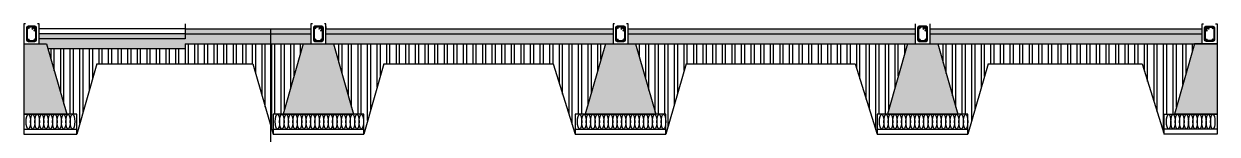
# Model space of a CAD drawing. Header units: millimetres. Extents: x -12161372 to 46643, y -9506984 to 15358.
# Drawn here: x 40759 to 41944, y 91 to 201 of the extents above; entities that cross this region are included whole.
import ezdxf

# ---------------------------------------------------------------- set-up
doc = ezdxf.new("R2010")
doc.units = ezdxf.units.MM
doc.layers.add('sloof', color=7, linetype='Continuous')
pattern_1 = [(90, (0, -4497.582), (-9.525, 0), []), (90, (3.175, -4494.407), (-9.525, 0), [])]

msp = doc.modelspace()

# ---------------------------------------------------------------- hatches: boundary and pattern name
at = {"layer": 'sloof', "ltscale": 10}
h = msp.add_hatch(dxfattribs=at)
h.set_pattern_fill('HONEY', color=256, scale=0.3, angle=45)
h.set_pattern_definition([(45, (0, -4497.5823), (0.426994071, 1.593563556), [0.9525, -1.905]), (165, (0, -4497.5823), (-1.593563558, -0.426994065), [0.9525, -1.905]), (105, (0, -4497.5823), (-1.166569487, 1.166569491), [-1.905, 0.9525])])
h.paths.add_polyline_path([(40774.095, 191.243), (40774.095, 186.243), (40919.108, 186.243), (40919.108, 191.243)])
h.paths.add_polyline_path([(41044.018, 191.243), (41044.018, 196.243), (40919.108, 196.243), (40919.108, 191.243)])
h.paths.add_polyline_path([(41344.095, 191.243), (41344.095, 196.243), (41059.018, 196.243), (41059.018, 191.243)])
h.paths.add_polyline_path([(41644.095, 191.243), (41644.095, 196.243), (41359.095, 196.243), (41359.095, 191.243)])
h.paths.add_polyline_path([(41929.095, 191.243), (41929.095, 196.243), (41659.095, 196.243), (41659.095, 191.243)])
h = msp.add_hatch(dxfattribs=at)
h.set_pattern_fill('AR-SAND', color=256, scale=0.13, angle=45)
h.set_pattern_definition([(82.5, (0, -4497.5823), (-4.64595753, 4.35179536), [0, -5.01904, 0, -5.6134, 0, -5.36575]), (52.5, (0, -4497.582), (-2.457142, 10.721527), [0, -2.70764, 0, -4.52374, 0, -1.73355]), (12.5, (-2.872, -4500.454), (7.2578977, 7.28432005), [0, -1.651, 0, -5.9436, 0, -7.7597]), (2.5, (-2.872, -4500.454), (4.9696544, 9.0681602), [0, -0.8255, 0, -3.89636, 0, -4.4577])])
h.paths.add_polyline_path([(40774.095, 186.243), (40774.095, 181.243), (40781.595, 181.243), (40783.024, 176.243), (40919.108, 176.243), (40919.108, 181.243), (41044.018, 181.243), (41044.018, 191.243), (40919.108, 191.243), (40919.108, 186.243)])
h.paths.add_polyline_path([(41059.018, 191.243), (41059.018, 181.243), (41344.095, 181.243), (41344.095, 191.243)])
h.paths.add_polyline_path([(41359.095, 191.243), (41359.095, 181.243), (41644.095, 181.243), (41644.095, 191.243)])
h.paths.add_polyline_path([(41929.095, 181.243), (41929.095, 191.243), (41659.095, 191.243), (41659.095, 181.243)])
h = msp.add_hatch(dxfattribs=at)
h.set_pattern_fill('GRAVEL', color=256)
h.set_pattern_definition([(228.0127875, (18.288, -4472.1823), (-203.20000002, -228.59999999), [3.417214, -338.304836]), (184.969741, (16.002, -4474.7223), (304.79999988, 25.400001447), [5.864047, -580.540489]), (132.510447, (10.16, -4475.2303), (254.00000011, -279.3999999), [4.134815, -409.347228]), (267.273689, (0.254, -4481.5803), (25.400000053, 507.999999997), [5.340045, -528.664374]), (292.8336542, (0, -4486.9143), (-127.00000001, 304.799999996), [5.236337, -518.398077]), (357.273689, (2.032, -4491.7403), (-507.999999997, 25.400000053), [5.340045, -528.664374]), (37.6942405, (7.366, -4491.9943), (-330.199999985, -254.000000019), [7.061937, -699.131153]), (72.2553284, (12.954, -4487.6763), (177.800000048, 558.799999985), [6.667195, -660.052566]), (121.4295656, (14.986, -4481.3263), (-203.20000003, 330.199999982), [5.35813, -530.455457]), (175.2363583, (12.192, -4476.7543), (279.4, -25.40000004), [6.117133, -299.73937]), (222.3974378, (6.096, -4476.2463), (-304.79999999, -279.40000001), [7.910779, -783.167725]), (138.814075, (25.4, -4481.8343), (-177.79999999, 152.40000001), [2.700045, -267.305658]), (171.4692344, (23.368, -4480.0563), (330.20000001, -50.799999942), [5.13682, -508.54639]), (225, (18.288, -4479.294), (-4e-15, -25.4), [3.592093, -32.328931]), (203.1985905, (16.51, -4476.2463), (127, 50.8), [1.934413, -191.506224]), (291.80141, (14.732, -4477.0083), (-25.4, 76.2), [2.735656, -134.04753]), (30.963757, (15.748, -4479.5483), (76.2, 50.8), [4.443197, -143.662982]), (161.565051, (19.558, -4477.262), (50.8, -25.4), [3.212871, -77.108981]), (16.3895403, (0, -4477.0083), (254, 76.2), [4.50088, -445.588267]), (70.346176, (4.318, -4475.7383), (-101.60000001, -279.4), [3.77599, -373.822157]), (293.1985905, (19.558, -4472.1823), (-50.8, 127), [3.868801, -189.571836]), (343.6104597, (21.082, -4475.7383), (-254.000000005, 76.19999998), [4.50088, -445.588267]), (339.443955, (0, -4492.7563), (-127, 50.8), [4.340352, -212.677343]), (294.7751406, (4.064, -4494.2803), (-127.00000015, 279.39999993), [3.636721, -360.035934]), (66.8014095, (19.812, -4497.5823), (50.8, 127), [3.868801, -189.571836]), (17.3540246, (21.336, -4494.0263), (-330.199999993, -101.60000002), [4.257827, -421.52376]), (69.443955, (7.366, -4497.5823), (-50.8, -127), [2.170176, -214.847519]), (101.309932, (18.288, -4497.5823), (-25.4, 101.6), [1.295146, -128.21995]), (165.963757, (18.034, -4496.312), (76.2, -25.4), [5.236337, -99.490546]), (186.009006, (12.954, -4495.0423), (254, 25.400000013), [4.85267, -480.413649]), (303.690068, (15.748, -4481.834), (-25.4, 50.8), [3.663239, -87.917764]), (353.1572266, (17.78, -4484.8823), (431.800000003, -50.799999977), [6.395568, -633.16009]), (60.945396, (24.13, -4485.6443), (-101.6, -177.8), [2.615082, -258.893923]), (90, (25.4, -4483.358), (-25.4, 25.4), [1.524, -23.876]), (120.256437, (12.446, -4494.2803), (101.59999999, -177.80000001), [3.52867, -349.339408]), (48.0127875, (10.668, -4491.2323), (203.20000002, 228.599999985), [6.834429, -334.887622]), (0, (15.24, -4486.152), (25.4, 25.4), [6.604, -18.796]), (325.3048465, (21.844, -4486.1523), (254.000000096, -177.79999986), [4.016096, -397.593167]), (254.054604, (25.146, -4488.4383), (-25.4, -101.6), [3.698291, -181.2165]), (207.6459754, (24.13, -4491.9943), (-482.600000018, -253.999999966), [6.021451, -596.124644]), (175.4260787, (18.796, -4494.7883), (-330.2, 25.4), [6.370295, -630.658465])])
h.paths.add_polyline_path([(40781.595, 181.243), (40759.095, 181.243), (40759.095, 111.243), (40801.595, 111.243)])
h.paths.add_polyline_path([(41066.518, 181.243), (41036.518, 181.243), (41016.518, 111.243), (41086.518, 111.243)])
h.paths.add_polyline_path([(41366.595, 181.243), (41336.595, 181.243), (41316.595, 111.243), (41386.595, 111.243)])
h.paths.add_polyline_path([(41666.595, 181.243), (41636.595, 181.243), (41616.595, 111.243), (41686.595, 111.243)])
h.paths.add_polyline_path([(41944.095, 181.243), (41929.095, 181.243), (41921.595, 181.243), (41901.595, 111.243), (41944.095, 111.243)])
h = msp.add_hatch(dxfattribs=at)
h.set_pattern_fill('ANSI32', color=256, angle=45)
h.set_pattern_definition(pattern_1)
h.paths.add_polyline_path([(41036.518, 181.243), (40919.108, 181.243), (40919.108, 176.243), (40783.024, 176.243), (40801.595, 111.243), (40811.595, 111.243), (40811.595, 91.243), (40831.595, 161.243), (40986.518, 161.243), (41006.518, 91.243), (41006.518, 111.243), (41016.518, 111.243)])
h = msp.add_hatch(dxfattribs=at)
h.set_pattern_fill('ANSI32', color=256, angle=45)
h.set_pattern_definition(pattern_1)
h.paths.add_polyline_path([(41921.595, 181.243), (41666.595, 181.243), (41686.595, 111.243), (41696.595, 111.243), (41696.595, 91.243), (41716.595, 161.243), (41869.643, 161.243), (41891.595, 91.243), (41891.595, 111.243), (41901.595, 111.243)])
h.paths.add_polyline_path([(41636.595, 181.243), (41366.595, 181.243), (41386.595, 111.243), (41396.595, 111.243), (41396.595, 91.243), (41416.595, 161.243), (41584.643, 161.243), (41606.595, 91.243), (41606.595, 111.243), (41616.595, 111.243)])
h.paths.add_polyline_path([(41336.595, 181.243), (41066.518, 181.243), (41086.518, 111.243), (41096.518, 111.243), (41096.518, 91.243), (41116.518, 161.243), (41284.643, 161.243), (41306.595, 91.243), (41306.595, 111.243), (41316.595, 111.243)])

# ---------------------------------------------------------------- linework, layer by layer
for p, q in [((40758.989, 196.508), (40759.095, 196.614)), ((40759.201, 196.508), (40759.095, 196.614)), ((40768.578, 197.987), (40766.943, 196.345)), ((40766.943, 196.345), (40767.51, 195.781)), ((40767.046, 196.243), (40767.97, 196.243)), ((40769.409, 197.688), (40767.51, 195.781)), ((40770.584, 196.602), (40768.833, 194.558)), ((40769.44, 194.038), (40768.833, 194.558)), ((40770.803, 195.628), (40769.44, 194.038)), ((40919.108, 196.243), (40774.095, 196.243)), ((40919.108, 191.243), (40774.095, 191.243)), ((40919.108, 201.243), (40919.108, 196.243)), ((40919.108, 196.243), (41044.018, 196.243)), ((40919.108, 196.243), (40919.108, 186.243)), ((40919.108, 191.243), (41044.018, 191.243)), ((41053.501, 197.987), (41051.866, 196.345)), ((41051.866, 196.345), (41052.433, 195.781)), ((41054.332, 197.688), (41052.433, 195.781)), ((41055.507, 196.602), (41053.756, 194.558)), ((41054.363, 194.038), (41053.756, 194.558)), ((41055.726, 195.628), (41054.363, 194.038)), ((41059.235, 198.268), (41059.018, 198.326)), ((41059.018, 197.312), (41059.391, 197.685)), ((41059.121, 196.676), (41059.018, 197.058)), ((41059.018, 196.574), (41059.121, 196.676)), ((41059.018, 196.243), (41344.095, 196.243)), ((41059.018, 191.243), (41344.095, 191.243)), ((41059.169, 193.164), (41059.169, 193.164)), ((41059.391, 197.685), (41059.235, 198.268)), ((41353.578, 197.987), (41351.943, 196.345)), ((41351.943, 196.345), (41352.51, 195.781)), ((41354.409, 197.688), (41352.51, 195.781)), ((41355.584, 196.602), (41353.833, 194.558)), ((41354.44, 194.038), (41353.833, 194.558)), ((41355.803, 195.628), (41354.44, 194.038)), ((41359.211, 199.019), (41359.095, 199.05)), ((41359.096, 197.427), (41359.095, 197.431)), ((41359.095, 197.425), (41359.096, 197.427)), ((41359.095, 196.243), (41644.095, 196.243)), ((41359.095, 191.243), (41644.095, 191.243)), ((41644.095, 197.863), (41644.006, 197.887)), ((41646.603, 196.243), (41647.403, 196.243)), ((41653.578, 197.987), (41651.943, 196.345)), ((41651.943, 196.345), (41652.51, 195.781)), ((41652.046, 196.243), (41652.97, 196.243)), ((41654.409, 197.688), (41652.51, 195.781)), ((41655.584, 196.602), (41653.833, 194.558)), ((41654.44, 194.038), (41653.833, 194.558)), ((41655.803, 195.628), (41654.44, 194.038)), ((41655.277, 196.243), (41656.603, 196.243)), ((41659.095, 196.243), (41929.095, 196.243)), ((41659.095, 191.243), (41929.095, 191.243)), ((41932.913, 196.243), (41931.587, 196.243)), ((41932.387, 195.628), (41933.75, 194.038)), ((41932.606, 196.602), (41934.357, 194.558)), ((41933.75, 194.038), (41934.357, 194.558)), ((41933.781, 197.688), (41935.68, 195.781)), ((41934.612, 197.987), (41936.247, 196.345)), ((41936.145, 196.243), (41935.22, 196.243)), ((41936.247, 196.345), (41935.68, 195.781)), ((41941.587, 196.243), (41940.787, 196.243)), ((40759.095, 181.243), (40781.595, 181.243)), ((40759.095, 181.243), (40759.095, 91.243)), ((40759.095, 181.243), (40759.095, 91.243)), ((40919.108, 186.243), (40774.095, 186.243)), ((40781.595, 181.243), (40801.595, 111.243)), ((40919.108, 181.243), (41944.095, 181.243)), ((40919.108, 181.243), (40919.108, 176.243)), ((41036.518, 181.243), (41016.518, 111.243)), ((41036.518, 181.243), (41066.518, 181.243)), ((41046.972, 184.243), (41056.08, 184.243)), ((41066.518, 181.243), (41086.518, 111.243)), ((41336.595, 181.243), (41316.595, 111.243)), ((41336.595, 181.243), (41366.595, 181.243)), ((41347.049, 184.243), (41356.157, 184.243)), ((41366.595, 181.243), (41386.595, 111.243)), ((41636.595, 181.243), (41616.595, 111.243)), ((41636.595, 181.243), (41666.595, 181.243)), ((41647.049, 184.243), (41656.157, 184.243)), ((41666.595, 181.243), (41686.595, 111.243)), ((41921.595, 181.243), (41901.595, 111.243)), ((41944.095, 181.243), (41921.595, 181.243)), ((41941.141, 184.243), (41932.033, 184.243)), ((41944.095, 181.243), (41944.095, 91.243)), ((40919.108, 176.243), (40783.024, 176.243)), ((40831.595, 161.243), (40811.595, 91.243)), ((40831.595, 161.243), (40986.518, 161.243)), ((40986.518, 161.243), (41006.518, 91.243)), ((41116.518, 161.243), (41096.518, 91.243)), ((41116.518, 161.243), (41284.643, 161.243)), ((41284.643, 161.243), (41306.595, 91.243)), ((41416.595, 161.243), (41396.595, 91.243)), ((41416.595, 161.243), (41584.643, 161.243)), ((41584.643, 161.243), (41606.595, 91.243)), ((41716.595, 161.243), (41696.595, 91.243)), ((41716.595, 161.243), (41869.643, 161.243)), ((41869.643, 161.243), (41891.595, 91.243)), ((40811.595, 111.243), (40759.095, 111.243)), ((40759.095, 111.243), (40801.595, 111.243)), ((40811.595, 91.243), (40811.595, 111.243)), ((41006.518, 111.243), (41006.518, 91.243)), ((41096.518, 111.243), (41006.518, 111.243)), ((41016.518, 111.243), (41086.518, 111.243)), ((41096.518, 91.243), (41096.518, 111.243)), ((41396.595, 111.243), (41306.595, 111.243)), ((41306.595, 111.243), (41306.595, 91.243)), ((41316.595, 111.243), (41386.595, 111.243)), ((41396.595, 91.243), (41396.595, 111.243)), ((41696.595, 111.243), (41606.595, 111.243)), ((41606.595, 111.243), (41606.595, 91.243)), ((41616.595, 111.243), (41686.595, 111.243)), ((41696.595, 91.243), (41696.595, 111.243)), ((41891.595, 91.243), (41891.595, 111.243)), ((41891.595, 111.243), (41944.095, 111.243)), ((41944.095, 111.243), (41901.595, 111.243)), ((40759.095, 96.243), (40811.595, 96.243)), ((41006.518, 96.243), (41096.518, 96.243)), ((41306.595, 96.243), (41396.595, 96.243)), ((41606.595, 96.243), (41696.595, 96.243)), ((41944.095, 96.243), (41891.595, 96.243)), ((40759.095, 91.243), (40811.595, 91.243)), ((41006.518, 91.243), (41096.518, 91.243)), ((41306.595, 91.243), (41396.595, 91.243)), ((41606.595, 91.243), (41696.595, 91.243)), ((41944.095, 91.243), (41891.595, 91.243))]:
    msp.add_line(p, q, dxfattribs=at)
msp.add_ray((41004.082, 196.243), (0, -1), dxfattribs=at)
for points in [[(40760.595, 201.243), (40759.095, 201.243), (40759.095, 181.243), (40774.095, 181.243), (40774.095, 201.243), (40772.595, 201.243)], [(41045.518, 201.243), (41044.018, 201.243), (41044.018, 181.243), (41059.018, 181.243), (41059.018, 201.243), (41057.518, 201.243)], [(41345.595, 201.243), (41344.095, 201.243), (41344.095, 181.243), (41359.095, 181.243), (41359.095, 201.243), (41357.595, 201.243)], [(41644.095, 201.243), (41644.095, 181.243), (41659.095, 181.243), (41659.095, 201.243)], [(41942.595, 201.243), (41944.095, 201.243), (41944.095, 181.243), (41929.095, 181.243), (41929.095, 201.243), (41930.595, 201.243)]]:
    msp.add_lwpolyline(points, dxfattribs=at)
for points in [[(40770.003, 198.751), (40763.203, 198.751, 0.41421356), (40761.603, 197.151), (40761.603, 185.351, 0.41421356), (40763.203, 183.751), (40770.003, 183.751, 0.41421356), (40771.603, 185.351), (40771.603, 197.151, 0.41421356)], [(41054.926, 198.751), (41048.126, 198.751, 0.41421356), (41046.526, 197.151), (41046.526, 185.351, 0.41421356), (41048.126, 183.751), (41054.926, 183.751, 0.41421356), (41056.526, 185.351), (41056.526, 197.151, 0.41421356)], [(41355.003, 198.751), (41348.203, 198.751, 0.41421356), (41346.603, 197.151), (41346.603, 185.351, 0.41421356), (41348.203, 183.751), (41355.003, 183.751, 0.41421356), (41356.603, 185.351), (41356.603, 197.151, 0.41421356)], [(41655.003, 198.751), (41648.203, 198.751, 0.41421356), (41646.603, 197.151), (41646.603, 185.351, 0.41421356), (41648.203, 183.751), (41655.003, 183.751, 0.41421356), (41656.603, 185.351), (41656.603, 197.151, 0.41421356)], [(41933.187, 198.751), (41939.987, 198.751, -0.41421356), (41941.587, 197.151), (41941.587, 185.351, -0.41421356), (41939.987, 183.751), (41933.187, 183.751, -0.41421356), (41931.587, 185.351), (41931.587, 197.151, -0.41421356)]]:
    msp.add_lwpolyline(points, format="xyb", close=True, dxfattribs=at)
for points in [[(40768.543, 197.951), (40763.203, 197.951, 0.41421356), (40762.403, 197.151), (40762.403, 185.351, 0.41421356), (40763.203, 184.551), (40770.003, 184.551, 0.41421356), (40770.803, 185.351), (40770.803, 197.151, 0.41421356), (40770.003, 197.951)], [(41053.466, 197.951), (41048.126, 197.951, 0.41421356), (41047.326, 197.151), (41047.326, 185.351, 0.41421356), (41048.126, 184.551), (41054.926, 184.551, 0.41421356), (41055.726, 185.351), (41055.726, 197.151, 0.41421356), (41054.926, 197.951)], [(41353.543, 197.951), (41348.203, 197.951, 0.41421356), (41347.403, 197.151), (41347.403, 185.351, 0.41421356), (41348.203, 184.551), (41355.003, 184.551, 0.41421356), (41355.803, 185.351), (41355.803, 197.151, 0.41421356), (41355.003, 197.951)], [(41653.543, 197.951), (41648.203, 197.951, 0.41421356), (41647.403, 197.151), (41647.403, 185.351, 0.41421356), (41648.203, 184.551), (41655.003, 184.551)], [(41655.569, 184.786, 0.19891237), (41655.803, 185.351), (41655.803, 197.151, 0.41421356), (41655.003, 197.951)], [(41934.648, 197.951), (41939.987, 197.951, -0.41421356), (41940.787, 197.151), (41940.787, 185.351, -0.41421356), (41939.987, 184.551), (41933.187, 184.551, -0.41421356), (41932.387, 185.351), (41932.387, 197.151, -0.41421356), (41933.187, 197.951)]]:
    msp.add_lwpolyline(points, format="xyb", dxfattribs=at)
for centre in [(40763.195, 197.143), (40769.995, 197.143), (40769.995, 197.143), (41048.118, 197.143), (41054.918, 197.143), (41054.918, 197.143), (41348.195, 197.143), (41354.995, 197.143), (41354.995, 197.143), (41648.195, 197.143), (41654.995, 197.143), (41654.995, 197.143), (41933.195, 197.143), (41933.195, 197.143), (41939.995, 197.143), (40763.195, 185.343), (40769.995, 185.343), (41048.118, 185.343), (41054.918, 185.343), (41348.195, 185.343), (41354.995, 185.343), (41648.195, 185.343), (41654.995, 185.343), (41933.195, 185.343), (41939.995, 185.343)]:
    msp.add_circle(centre, 0.8, dxfattribs=at)
for centre, start, end in [((40769.972, 197.097), 350.61438, 147.438044), ((41054.895, 197.097), 350.61438, 147.438044), ((41354.972, 197.097), 350.61438, 147.438044), ((41654.972, 197.097), 350.61438, 147.438044), ((41933.218, 197.097), 32.561956, 189.38562)]:
    msp.add_arc(centre, 1.653, start, end, dxfattribs=at)
for centre in [(40763.412, 103.741), (40767.799, 103.741), (40772.185, 103.741), (40776.572, 103.741), (40780.958, 103.741), (40785.345, 103.741), (40789.732, 103.741), (40794.118, 103.741), (40798.505, 103.741), (40802.892, 103.741), (40807.278, 103.741), (41010.835, 103.741), (41015.222, 103.741), (41019.608, 103.741), (41023.995, 103.741), (41028.381, 103.741), (41032.768, 103.741), (41037.155, 103.741), (41041.541, 103.741), (41045.928, 103.741), (41050.315, 103.741), (41054.701, 103.741), (41059.088, 103.741), (41063.474, 103.741), (41067.861, 103.741), (41072.248, 103.741), (41076.634, 103.741), (41081.021, 103.741), (41085.407, 103.741), (41089.794, 103.741), (41094.181, 103.741), (41310.912, 103.741), (41315.299, 103.741), (41319.685, 103.741), (41324.072, 103.741), (41328.458, 103.741), (41332.845, 103.741), (41337.232, 103.741), (41341.618, 103.741), (41346.005, 103.741), (41350.392, 103.741), (41354.778, 103.741), (41359.165, 103.741), (41363.551, 103.741), (41367.938, 103.741), (41372.325, 103.741), (41376.711, 103.741), (41381.098, 103.741), (41385.484, 103.741), (41389.871, 103.741), (41394.258, 103.741), (41610.912, 103.741), (41615.299, 103.741), (41619.685, 103.741), (41624.072, 103.741), (41628.458, 103.741), (41632.845, 103.741), (41637.232, 103.741), (41641.618, 103.741), (41646.005, 103.741), (41650.392, 103.741), (41654.778, 103.741), (41659.165, 103.741), (41663.551, 103.741), (41667.938, 103.741), (41672.325, 103.741), (41676.711, 103.741), (41681.098, 103.741), (41685.484, 103.741), (41689.871, 103.741), (41694.258, 103.741), (41895.912, 103.741), (41900.299, 103.741), (41904.685, 103.741), (41909.072, 103.741), (41913.458, 103.741), (41917.845, 103.741), (41922.232, 103.741), (41926.618, 103.741), (41931.005, 103.741), (41935.392, 103.741), (41939.778, 103.741)]:
    msp.add_ellipse(centre, major_axis=(0, -7.502), ratio=0.29236072, dxfattribs=at)

doc.saveas('drawing.dxf')
